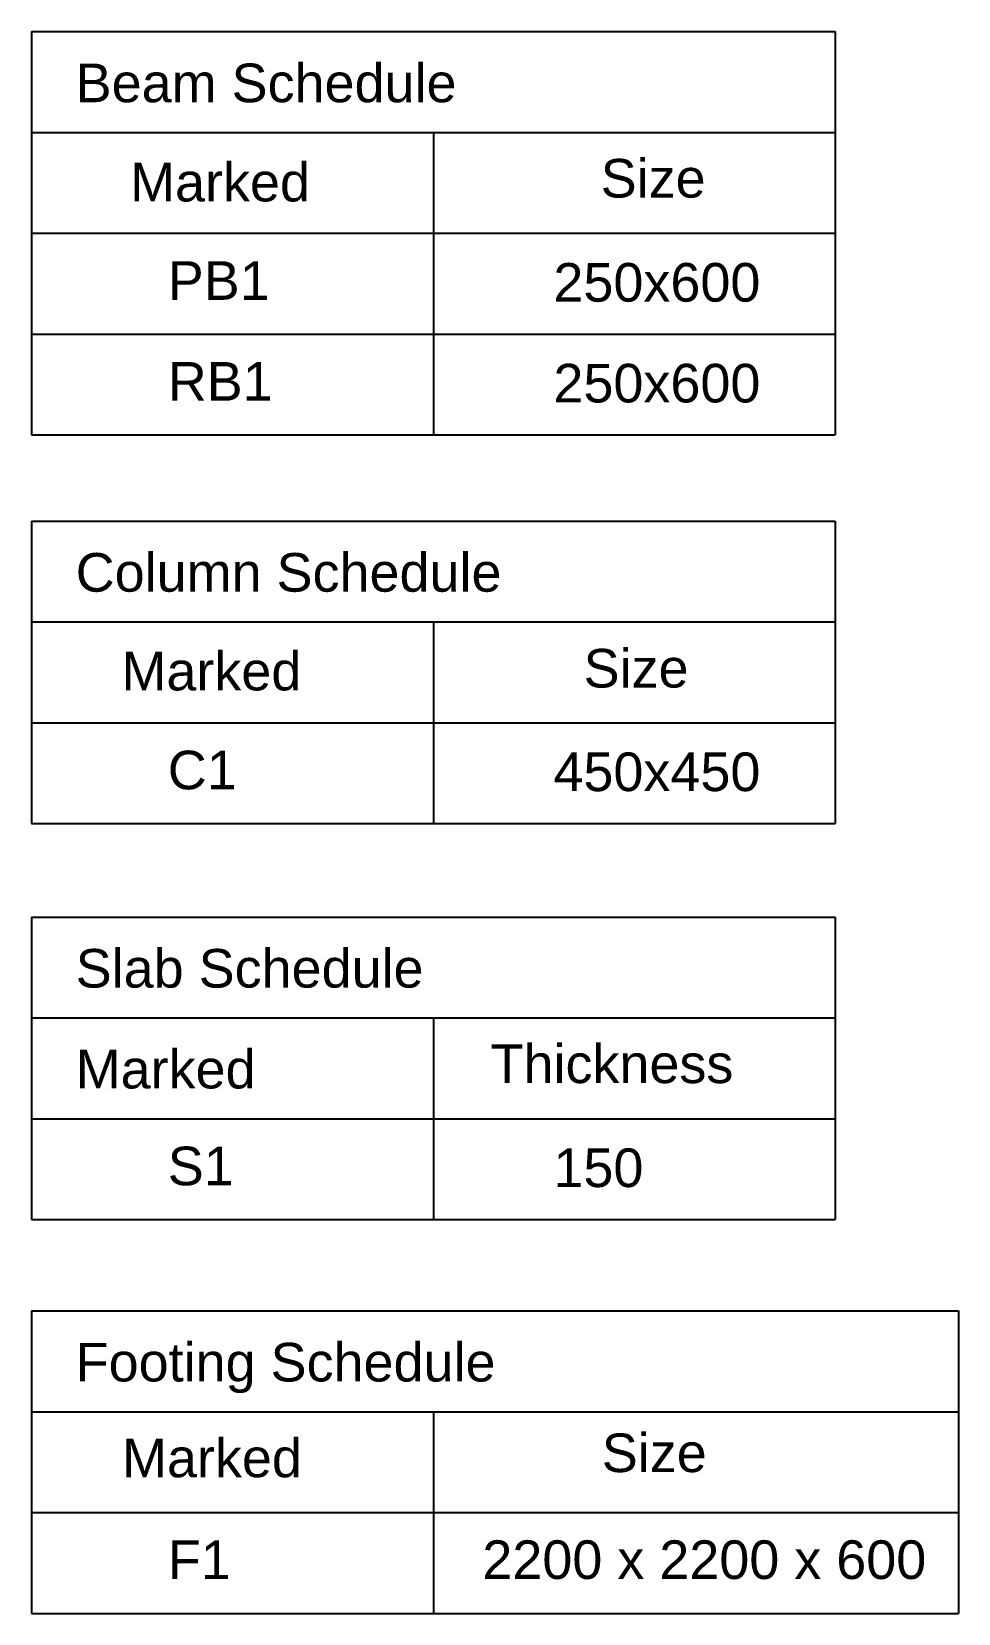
# Model space of a CAD drawing. Header units: millimetres. Extents: x -39622 to 74940, y -5067 to 43318.
# Drawn here: x 71941 to 74940, y 3951 to 9069 of the extents above; entities that cross this region are included whole.
import ezdxf

# ---------------------------------------------------------------- set-up
doc = ezdxf.new("R2010")
doc.units = ezdxf.units.MM
doc.layers.add('S-BEAM-IDEN', color=2, linetype='Continuous', lineweight=9)
doc.styles.add('Arial_4', font='arial.ttf', dxfattribs={"height": 2.5})

msp = doc.modelspace()

# ---------------------------------------------------------------- linework, layer by layer
for p, q in [((71940.7, 9069), (71940.7, 7764.1)), ((71940.7, 9069), (74541.7, 9069)), ((74541.7, 9069), (74541.7, 7764.1)), ((71940.7, 8742.8), (74541.7, 8742.8)), ((73241.2, 8742.8), (73241.2, 7764.1)), ((71940.7, 8416.6), (74541.7, 8416.6)), ((71940.7, 8090.3), (74541.7, 8090.3)), ((71940.7, 7764.1), (74541.7, 7764.1)), ((71940.7, 7485.3), (71940.7, 6506.7)), ((71940.7, 7485.3), (74541.7, 7485.3)), ((74541.7, 7485.3), (74541.7, 6506.7)), ((71940.7, 7159.1), (74541.7, 7159.1)), ((73241.2, 7159.1), (73241.2, 6506.7)), ((71940.7, 6832.9), (74541.7, 6832.9)), ((71940.7, 6506.7), (74541.7, 6506.7)), ((71940.7, 6204.2), (71940.7, 5225.5)), ((71940.7, 6204.2), (74541.7, 6204.2)), ((74541.7, 6204.2), (74541.7, 5225.5)), ((71940.7, 5877.9), (74541.7, 5877.9)), ((73241.2, 5877.9), (73241.2, 5225.5)), ((71940.7, 5551.7), (74541.7, 5551.7)), ((71940.7, 5225.5), (74541.7, 5225.5)), ((71940.7, 4929.8), (71940.7, 3951.1)), ((71940.7, 4929.8), (74940.3, 4929.8)), ((74940.3, 4929.8), (74940.3, 3951.1)), ((71940.7, 4603.6), (74940.3, 4603.6)), ((73241.2, 4603.6), (73241.2, 3951.1)), ((71940.7, 4277.3), (74940.3, 4277.3)), ((71940.7, 3951.1), (74940.3, 3951.1))]:
    msp.add_line(p, q)

# ---------------------------------------------------------------- texts
at = {"layer": 'S-BEAM-IDEN', "char_height": 125, "attachment_point": 1, "style": 'Arial_4'}
for s, insert, width in [('Beam Schedule', (72083.3, 8965.6), 1678.871), ('Marked', (72259.5, 8644.6), 604.751), ('Size', (73782.6, 8657.1), 513.028), ('PB1', (72381.4, 8326.1), 513.758), ('250x600', (73629.6, 8320.3), 513.758), ('RB1', (72381.4, 7999.9), 513.758), ('250x600', (73629.6, 7994.1), 513.758), ('Column Schedule', (72083.3, 7381.9), 1678.871), ('Marked', (72231.5, 7062.5), 699.672), (' Size', (73678.8, 7071.7), 652.035), ('C1', (72381.4, 6742.4), 366.018), ('450x450', (73629.6, 6736.6), 513.758), ('Slab Schedule', (72083.3, 6100.8), 1678.871), ('Thickness', (73426.1, 5791.8), 919.385), ('Marked', (72083.3, 5774.5), 1099.884), ('S1', (72381.4, 5461.3), 366.018), ('150', (73629.6, 5455.4), 513.758), ('Footing Schedule', (72083.3, 4826.4), 1678.871), (' Marked', (72184.8, 4516.6), 1242.075), ('Size', (73786.2, 4533.2), 526.585), ('F1', (72381.4, 4186.9), 366.018), ('2200 x 2200 x 600', (73399.6, 4187.3), 1518.337)]:
    msp.add_mtext(s, dxfattribs=dict(at, insert=insert, width=width))

doc.saveas('drawing.dxf')
